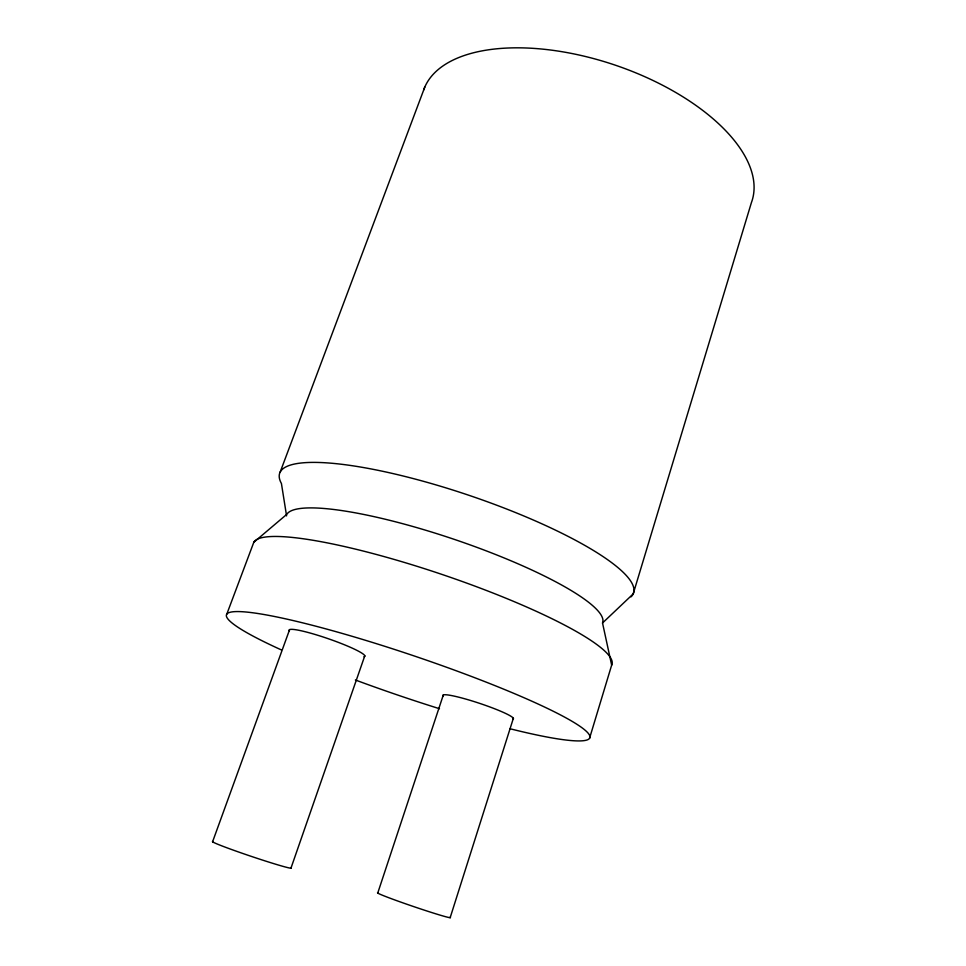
<?xml version="1.0" encoding="UTF-8"?>
<svg xmlns="http://www.w3.org/2000/svg" width="966" height="966" viewBox="0 0 966 966"><rect width="100%" height="100%" fill="white"/><g stroke="black" fill="none" stroke-linecap="round" stroke-linejoin="round"><path stroke-width="1.45" d="M589.562 738.253L611.659 665.139L602.53 622.985A167.033 31.359 18.7 0 0 458.705 540.875A167.033 31.359 18.7 0 0 286.793 514.335L253.804 542.276L226.756 614.255M450.156 917.7L513.369 718.281M377.754 893.031L443.297 695.025M290.971 868.132L364.798 655.781M212.556 841.845L289.607 629.627M280.128 472.181L424.75 87.181M602.53 622.985L633.177 593.933L751.415 202.582A173.288 85.31 18.7 0 0 616.562 65.603A173.288 85.31 18.7 0 0 423.663 89.971M286.576 515.88L281.42 483.483A186.788 39.835 18.7 0 1 458.741 491.923A186.788 39.835 18.7 0 1 631.04 596.855M281.106 649.792A191.775 21.155 18.7 0 1 286.974 619.146A191.775 21.155 18.7 0 1 551.453 710.36A191.775 21.155 18.7 0 1 510.169 728.787M439.482 708.706A191.775 21.155 18.7 0 1 355.379 679.992M443.225 696.088A37.119 3.949 18.4 0 1 479.365 703.272A37.119 3.949 18.4 0 1 512.837 719.187M289.365 630.81A40.017 4.588 19.1 0 1 328.971 638.961A40.017 4.588 19.1 0 1 364.013 656.771M253.804 542.276A189.251 30.755 18.7 0 1 447.367 576.267A189.251 30.755 18.7 0 1 611.659 665.139M290.706 867.601A41.574 1.63 18.6 0 1 251.679 856.504A41.574 1.63 18.6 0 1 212.87 841.507M450.047 917.277A38.459 1.389 18.8 0 1 413.508 906.531A38.459 1.389 18.8 0 1 378.141 892.777"/></g></svg>
